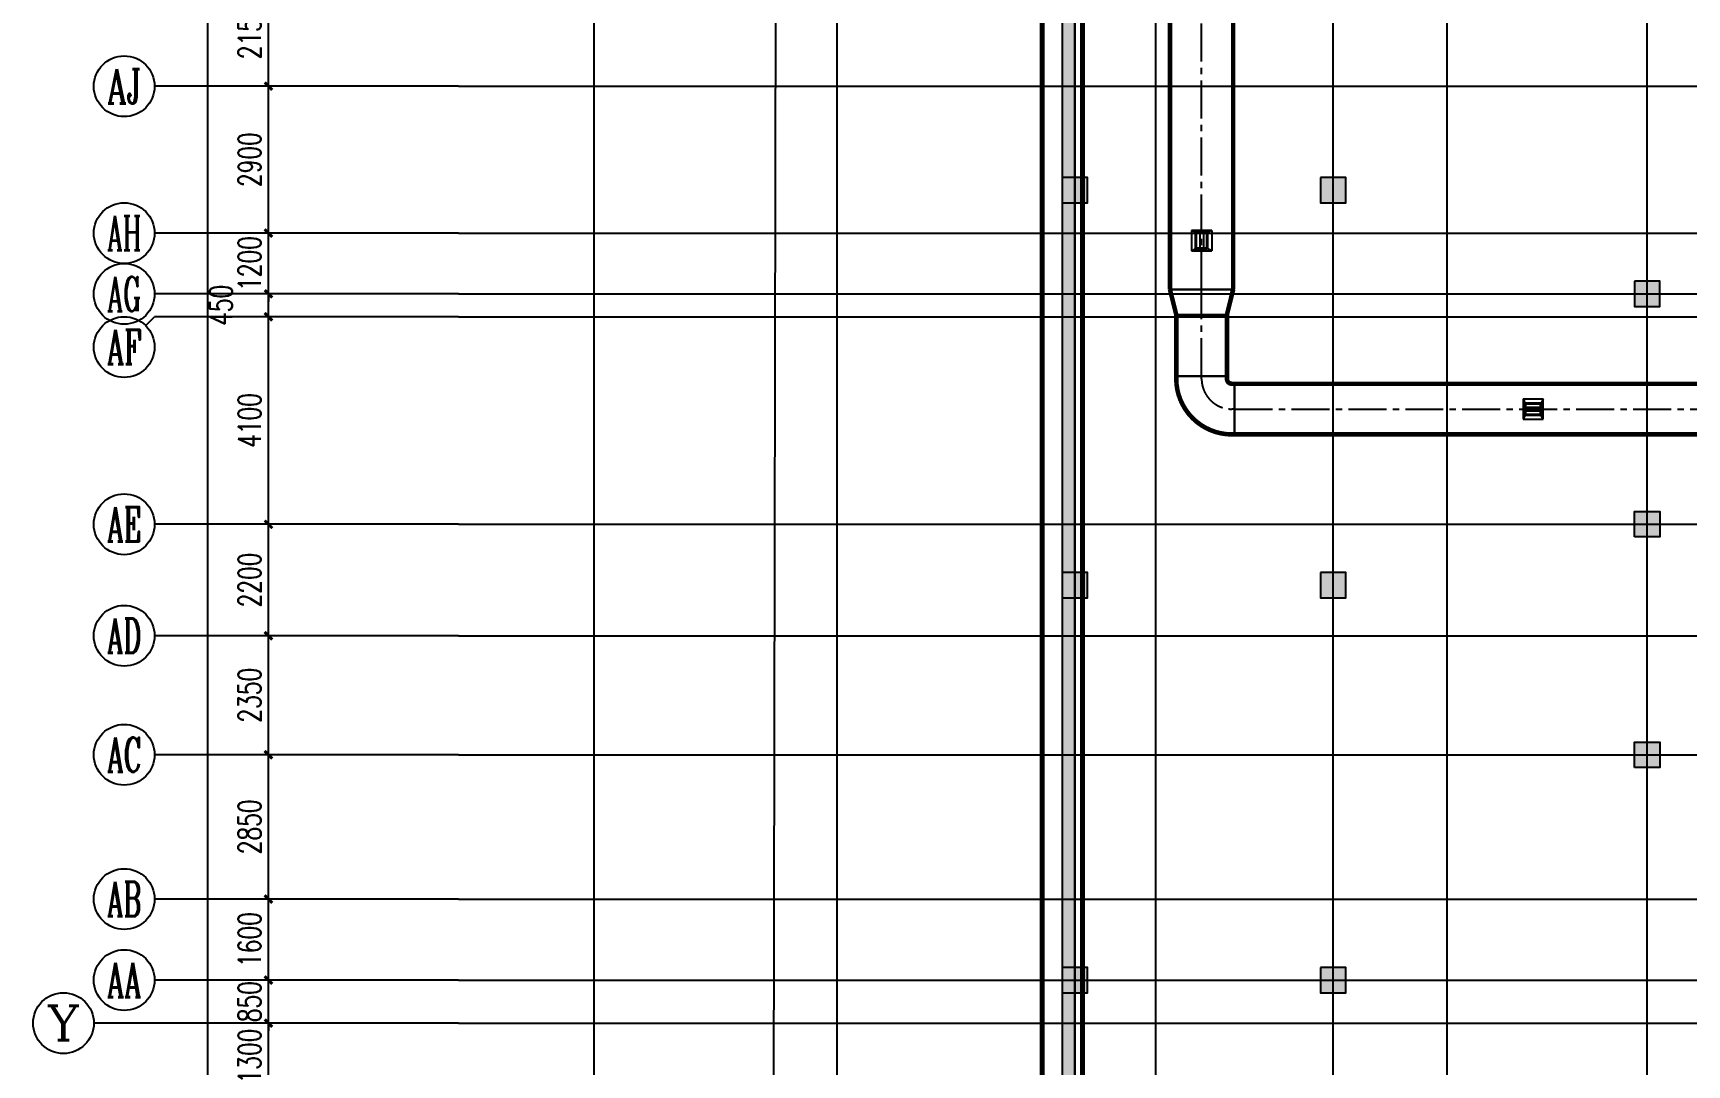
# Model space of a CAD drawing. Extents: x 369444 to 684549, y -549309 to 575337.
# Drawn here: x 369444 to 402112, y 120682 to 141057 of the extents above; entities that cross this region are included whole.
import ezdxf
from ezdxf.enums import TextEntityAlignment as Align

# ---------------------------------------------------------------- set-up
doc = ezdxf.new("R2010")
doc.units = 0
doc.header["$LTSCALE"] = 1000
doc.header["$MEASUREMENT"] = 0
for name, pattern in [('__DASH', [0.35, 0.25, -0.1]), ('CENTER2', [1.125, 0.75, -0.125, 0.125, -0.125]), ('DASH', [0.35, 0.25, -0.1])]:
    doc.linetypes.add(name, pattern=pattern)
for name, color, linetype in [('AXIS', 3, 'Continuous'), ('AXIS_TEXT', 7, 'Continuous'), ('COLUMN', 9, 'Continuous'), ('DOTE', 1, 'Continuous'), ('DUCT-排烟中心线', 5, 'CENTER2'), ('DUCT-排烟法兰', 4, 'Continuous'), ('DUCT-排烟管', 2, 'Continuous'), ('DUCT-排烟管端线', 4, 'Continuous'), ('HS-A-轮廓线-地下室', 3, 'DASH'), ('PUB_HATCH', 8, 'Continuous'), ('WALL', 9, 'Continuous'), ('防火分区线', 7, 'Continuous'), ('风管标注', 3, 'Continuous')]:
    doc.layers.add(name, color=color, linetype=linetype)
doc.layers.add('不要动图层', color=140, linetype='Continuous', plot=False)
doc.styles.add('_TCH_AXIS', font='COMPLEX', dxfattribs={"bigfont": 'GBCBIG'})
doc.styles.add('_TCH_DIM_T3', font='SIMPLEX', dxfattribs={"width": 0.705882, "bigfont": 'GBCBIG'})
doc.styles.add('COMPLEX', font='COMPLEX')
doc.dimstyles.new('_TCH_ARCH&&150', dxfattribs={"dimtxt": 446.25, "dimasz": 150, "dimexe": 375, "dimexo": 450, "dimgap": 150, "dimtad": 1, "dimdec": 0, "dimzin": 0, "dimdsep": 46, "dimtxsty": '_TCH_DIM_T3', "dimblk": 'ARCHTICK', "dimcen": 0.09, "dimclrt": 7, "dimazin": 2, "dimtfac": 1, "dimtdec": 0, "dimtix": 1, "dimtmove": 2, "dimatfit": 3, "dimfxl": 0, "dimtolj": 1, "dimtzin": 0, "dimarcsym": 0})

# ---------------------------------------------------------------- blocks, each defined once
blk = doc.blocks.new('_ArchTick')
at = {"color": 0, "linetype": 'ByBlock', "const_width": 0.4}
blk.add_lwpolyline([(-0.5, -0.5), (0.5, 0.5)], dxfattribs=at)
blk = doc.blocks.new('*D970')
at = {"layer": 'AXIS', "color": 0, "lineweight": -2, "transparency": 16777216}
for p, q in [((374094, 121507), (374094, 121657)), ((377394, 121507), (373719, 121507)), ((374094, 120207), (374094, 121507)), ((377394, 120207), (373719, 120207)), ((374094, 120207), (374094, 120057))]:
    blk.add_line(p, q, dxfattribs=at)
at = {"layer": 'Defpoints', "color": 0, "transparency": 16777216}
for p in [(374094, 121507), (377844, 121507), (377844, 120207)]:
    blk.add_point(p, dxfattribs=at)
at = {"layer": 'AXIS', "color": 0, "lineweight": -2, "transparency": 16777216, "xscale": 150, "yscale": 150, "zscale": 150}
for p, rotation in [((374094, 121507), 270), ((374094, 120207), 90)]:
    blk.add_blockref('_ArchTick', p, dxfattribs=dict(at, rotation=rotation))
at = {"layer": 'AXIS', "color": 7, "lineweight": -2, "transparency": 16777216, "insert": (373721, 120857), "char_height": 446.2, "attachment_point": 5, "rotation": 90, "style": '_TCH_DIM_T3'}
blk.add_mtext('\\A1;1300', dxfattribs=at)
blk = doc.blocks.new('*D971')
at = {"layer": 'AXIS', "color": 0, "lineweight": -2, "transparency": 16777216}
for p, q in [((374094, 122357), (374094, 122507)), ((377394, 122357), (373719, 122357)), ((374094, 121507), (374094, 122357)), ((377394, 121507), (373719, 121507)), ((374094, 121507), (374094, 121357))]:
    blk.add_line(p, q, dxfattribs=at)
at = {"layer": 'Defpoints', "color": 0, "transparency": 16777216}
for p in [(374094, 122357), (377844, 122357), (377844, 121507)]:
    blk.add_point(p, dxfattribs=at)
at = {"layer": 'AXIS', "color": 0, "lineweight": -2, "transparency": 16777216, "xscale": 150, "yscale": 150, "zscale": 150}
for p, rotation in [((374094, 122357), 270), ((374094, 121507), 90)]:
    blk.add_blockref('_ArchTick', p, dxfattribs=dict(at, rotation=rotation))
at = {"layer": 'AXIS', "color": 7, "lineweight": -2, "transparency": 16777216, "insert": (373721, 121932), "char_height": 446.2, "attachment_point": 5, "rotation": 90, "style": '_TCH_DIM_T3'}
blk.add_mtext('\\A1;850', dxfattribs=at)
blk = doc.blocks.new('*D972')
at = {"layer": 'AXIS', "color": 0, "lineweight": -2, "transparency": 16777216}
for p, q in [((377394, 123957), (373719, 123957)), ((374094, 122357), (374094, 123957)), ((377394, 122357), (373719, 122357))]:
    blk.add_line(p, q, dxfattribs=at)
at = {"layer": 'Defpoints', "color": 0, "transparency": 16777216}
for p in [(374094, 123957), (377844, 123957), (377844, 122357)]:
    blk.add_point(p, dxfattribs=at)
at = {"layer": 'AXIS', "color": 0, "lineweight": -2, "transparency": 16777216, "xscale": 150, "yscale": 150, "zscale": 150}
for p, rotation in [((374094, 123957), 90), ((374094, 122357), 270)]:
    blk.add_blockref('_ArchTick', p, dxfattribs=dict(at, rotation=rotation))
at = {"layer": 'AXIS', "color": 7, "lineweight": -2, "transparency": 16777216, "insert": (373721, 123157), "char_height": 446.2, "attachment_point": 5, "rotation": 90, "style": '_TCH_DIM_T3'}
blk.add_mtext('\\A1;1600', dxfattribs=at)
blk = doc.blocks.new('*D973')
at = {"layer": 'AXIS', "color": 0, "lineweight": -2, "transparency": 16777216}
for p, q in [((377394, 126807), (373719, 126807)), ((374094, 123957), (374094, 126807)), ((377394, 123957), (373719, 123957))]:
    blk.add_line(p, q, dxfattribs=at)
at = {"layer": 'Defpoints', "color": 0, "transparency": 16777216}
for p in [(374094, 126807), (377844, 126807), (377844, 123957)]:
    blk.add_point(p, dxfattribs=at)
at = {"layer": 'AXIS', "color": 0, "lineweight": -2, "transparency": 16777216, "xscale": 150, "yscale": 150, "zscale": 150}
for p, rotation in [((374094, 126807), 90), ((374094, 123957), 270)]:
    blk.add_blockref('_ArchTick', p, dxfattribs=dict(at, rotation=rotation))
at = {"layer": 'AXIS', "color": 7, "lineweight": -2, "transparency": 16777216, "insert": (373721, 125382), "char_height": 446.2, "attachment_point": 5, "rotation": 90, "style": '_TCH_DIM_T3'}
blk.add_mtext('\\A1;2850', dxfattribs=at)
blk = doc.blocks.new('*D974')
at = {"layer": 'AXIS', "color": 0, "lineweight": -2, "transparency": 16777216}
for p, q in [((377394, 129157), (373719, 129157)), ((374094, 126807), (374094, 129157)), ((377394, 126807), (373719, 126807))]:
    blk.add_line(p, q, dxfattribs=at)
at = {"layer": 'Defpoints', "color": 0, "transparency": 16777216}
for p in [(374094, 129157), (377844, 129157), (377844, 126807)]:
    blk.add_point(p, dxfattribs=at)
at = {"layer": 'AXIS', "color": 0, "lineweight": -2, "transparency": 16777216, "xscale": 150, "yscale": 150, "zscale": 150}
for p, rotation in [((374094, 129157), 90), ((374094, 126807), 270)]:
    blk.add_blockref('_ArchTick', p, dxfattribs=dict(at, rotation=rotation))
at = {"layer": 'AXIS', "color": 7, "lineweight": -2, "transparency": 16777216, "insert": (373721, 127982), "char_height": 446.2, "attachment_point": 5, "rotation": 90, "style": '_TCH_DIM_T3'}
blk.add_mtext('\\A1;2350', dxfattribs=at)
blk = doc.blocks.new('*D975')
at = {"layer": 'AXIS', "color": 0, "lineweight": -2, "transparency": 16777216}
for p, q in [((377394, 131357), (373719, 131357)), ((374094, 129157), (374094, 131357)), ((377394, 129157), (373719, 129157))]:
    blk.add_line(p, q, dxfattribs=at)
at = {"layer": 'Defpoints', "color": 0, "transparency": 16777216}
for p in [(374094, 131357), (377844, 131357), (377844, 129157)]:
    blk.add_point(p, dxfattribs=at)
at = {"layer": 'AXIS', "color": 0, "lineweight": -2, "transparency": 16777216, "xscale": 150, "yscale": 150, "zscale": 150}
for p, rotation in [((374094, 131357), 90), ((374094, 129157), 270)]:
    blk.add_blockref('_ArchTick', p, dxfattribs=dict(at, rotation=rotation))
at = {"layer": 'AXIS', "color": 7, "lineweight": -2, "transparency": 16777216, "insert": (373721, 130257), "char_height": 446.2, "attachment_point": 5, "rotation": 90, "style": '_TCH_DIM_T3'}
blk.add_mtext('\\A1;2200', dxfattribs=at)
blk = doc.blocks.new('*D976')
at = {"layer": 'AXIS', "color": 0, "lineweight": -2, "transparency": 16777216}
for p, q in [((377394, 135457), (373719, 135457)), ((374094, 131357), (374094, 135457)), ((377394, 131357), (373719, 131357))]:
    blk.add_line(p, q, dxfattribs=at)
at = {"layer": 'Defpoints', "color": 0, "transparency": 16777216}
for p in [(374094, 135457), (377844, 135457), (377844, 131357)]:
    blk.add_point(p, dxfattribs=at)
at = {"layer": 'AXIS', "color": 0, "lineweight": -2, "transparency": 16777216, "xscale": 150, "yscale": 150, "zscale": 150}
for p, rotation in [((374094, 135457), 90), ((374094, 131357), 270)]:
    blk.add_blockref('_ArchTick', p, dxfattribs=dict(at, rotation=rotation))
at = {"layer": 'AXIS', "color": 7, "lineweight": -2, "transparency": 16777216, "insert": (373721, 133407), "char_height": 446.2, "attachment_point": 5, "rotation": 90, "style": '_TCH_DIM_T3'}
blk.add_mtext('\\A1;4100', dxfattribs=at)
blk = doc.blocks.new('*D977')
at = {"layer": 'AXIS', "color": 0, "lineweight": -2, "transparency": 16777216}
for p, q in [((377394, 135907), (373719, 135907)), ((374094, 135457), (374094, 135907)), ((377394, 135457), (373719, 135457))]:
    blk.add_line(p, q, dxfattribs=at)
at = {"layer": 'Defpoints', "color": 0, "transparency": 16777216}
for p in [(374094, 135907), (377844, 135907), (377844, 135457)]:
    blk.add_point(p, dxfattribs=at)
at = {"layer": 'AXIS', "color": 0, "lineweight": -2, "transparency": 16777216, "xscale": 150, "yscale": 150, "zscale": 150}
for p, rotation in [((374094, 135907), 90), ((374094, 135457), 270)]:
    blk.add_blockref('_ArchTick', p, dxfattribs=dict(at, rotation=rotation))
at = {"layer": 'AXIS', "color": 7, "lineweight": -2, "transparency": 16777216, "insert": (373157, 135682), "char_height": 446.2, "attachment_point": 5, "rotation": 90, "style": '_TCH_DIM_T3'}
blk.add_mtext('\\A1;450', dxfattribs=at)
blk = doc.blocks.new('*D978')
at = {"layer": 'AXIS', "color": 0, "lineweight": -2, "transparency": 16777216}
for p, q in [((374094, 137107), (374094, 137257)), ((377394, 137107), (373719, 137107)), ((374094, 135907), (374094, 137107)), ((377394, 135907), (373719, 135907)), ((374094, 135907), (374094, 135757))]:
    blk.add_line(p, q, dxfattribs=at)
at = {"layer": 'Defpoints', "color": 0, "transparency": 16777216}
for p in [(374094, 137107), (377844, 137107), (377844, 135907)]:
    blk.add_point(p, dxfattribs=at)
at = {"layer": 'AXIS', "color": 0, "lineweight": -2, "transparency": 16777216, "xscale": 150, "yscale": 150, "zscale": 150}
for p, rotation in [((374094, 137107), 270), ((374094, 135907), 90)]:
    blk.add_blockref('_ArchTick', p, dxfattribs=dict(at, rotation=rotation))
at = {"layer": 'AXIS', "color": 7, "lineweight": -2, "transparency": 16777216, "insert": (373721, 136507), "char_height": 446.2, "attachment_point": 5, "rotation": 90, "style": '_TCH_DIM_T3'}
blk.add_mtext('\\A1;1200', dxfattribs=at)
blk = doc.blocks.new('*D979')
at = {"layer": 'AXIS', "color": 0, "lineweight": -2, "transparency": 16777216}
for p, q in [((377394, 140007), (373719, 140007)), ((374094, 137107), (374094, 140007)), ((377394, 137107), (373719, 137107))]:
    blk.add_line(p, q, dxfattribs=at)
at = {"layer": 'Defpoints', "color": 0, "transparency": 16777216}
for p in [(374094, 140007), (377844, 140007), (377844, 137107)]:
    blk.add_point(p, dxfattribs=at)
at = {"layer": 'AXIS', "color": 0, "lineweight": -2, "transparency": 16777216, "xscale": 150, "yscale": 150, "zscale": 150}
for p, rotation in [((374094, 140007), 90), ((374094, 137107), 270)]:
    blk.add_blockref('_ArchTick', p, dxfattribs=dict(at, rotation=rotation))
at = {"layer": 'AXIS', "color": 7, "lineweight": -2, "transparency": 16777216, "insert": (373721, 138557), "char_height": 446.2, "attachment_point": 5, "rotation": 90, "style": '_TCH_DIM_T3'}
blk.add_mtext('\\A1;2900', dxfattribs=at)
blk = doc.blocks.new('*D980')
at = {"layer": 'AXIS', "color": 0, "lineweight": -2, "transparency": 16777216}
for p, q in [((377394, 142157), (373719, 142157)), ((374094, 140007), (374094, 142157)), ((377394, 140007), (373719, 140007))]:
    blk.add_line(p, q, dxfattribs=at)
at = {"layer": 'Defpoints', "color": 0, "transparency": 16777216}
for p in [(374094, 142157), (377844, 142157), (377844, 140007)]:
    blk.add_point(p, dxfattribs=at)
at = {"layer": 'AXIS', "color": 0, "lineweight": -2, "transparency": 16777216, "xscale": 150, "yscale": 150, "zscale": 150}
for p, rotation in [((374094, 142157), 90), ((374094, 140007), 270)]:
    blk.add_blockref('_ArchTick', p, dxfattribs=dict(at, rotation=rotation))
at = {"layer": 'AXIS', "color": 7, "lineweight": -2, "transparency": 16777216, "insert": (373721, 141082), "char_height": 446.2, "attachment_point": 5, "rotation": 90, "style": '_TCH_DIM_T3'}
blk.add_mtext('\\A1;2150', dxfattribs=at)
blk = doc.blocks.new('*D1115')
at = {"layer": 'AXIS', "color": 0, "lineweight": -2, "transparency": 16777216}
for p, q in [((377394, 470507), (372519, 470507)), ((372894, 65157), (372894, 470507)), ((377394, 65157), (372519, 65157))]:
    blk.add_line(p, q, dxfattribs=at)
at = {"layer": 'Defpoints', "color": 0, "transparency": 16777216}
for p in [(372894, 470507), (377844, 470507), (377844, 65157)]:
    blk.add_point(p, dxfattribs=at)
at = {"layer": 'AXIS', "color": 0, "lineweight": -2, "transparency": 16777216, "xscale": 150, "yscale": 150, "zscale": 150}
for p, rotation in [((372894, 470507), 90), ((372894, 65157), 270)]:
    blk.add_blockref('_ArchTick', p, dxfattribs=dict(at, rotation=rotation))
at = {"layer": 'AXIS', "color": 7, "lineweight": -2, "transparency": 16777216, "insert": (372521, 267832), "char_height": 446.2, "attachment_point": 5, "rotation": 90, "style": '_TCH_DIM_T3'}
blk.add_mtext('\\A1;405350', dxfattribs=at)
blk = doc.blocks.new('_AXISO')
blk.add_circle((0, 0), 0.5)
at = {"layer": 'AXIS_TEXT', "style": 'COMPLEX', "width": 1.041667}
blk.add_attdef('A', text='', height=0.56, dxfattribs=at).set_placement((-0.25, -0.28), (0.25, -0.28), align=Align.FIT)
blk = doc.blocks.new('column500')
h = blk.add_hatch(color=0)
h.dxf.hatch_style = 1
h.paths.add_polyline_path([(-216381, -381440), (-215881, -381440), (-215881, -380940), (-216381, -380940)])
at = {"color": 0}
blk.add_lwpolyline([(-216381, -381440), (-215881, -381440), (-215881, -380940), (-216381, -380940)], close=True, dxfattribs=at)
blk = doc.blocks.new('N-风管')
at = {"color": 0}
for p, q in [((38489228369.553253, 3905231590.368559, 2600), (38489228280.66436, 3905231630.368559, 2600)), ((38489228280.66436, 3905231630.368559, 2600), (38489228280.66436, 3905231230.368559, 2600)), ((38489228680.66436, 3905231630.368559, 2600), (38489228280.66436, 3905231630.368559, 2600)), ((38489228443.627319, 3905231590.368559, 2600), (38489228443.627319, 3905231278.368559, 2600)), ((38489228517.701401, 3905231590.368559, 2600), (38489228517.701401, 3905231278.368559, 2600)), ((38489228680.66436, 3905231630.368559, 2600), (38489228591.775467, 3905231590.368559, 2600)), ((38489228280.66436, 3905231230.368559, 2600), (38489228369.553253, 3905231278.368559, 2600)), ((38489228680.66436, 3905231230.368559, 2600), (38489228591.775467, 3905231278.368559, 2600)), ((38489228280.66436, 3905231230.368559, 2600), (38489228680.66436, 3905231230.368559, 2600)), ((38489234830.66436, 3905228305.368544, 2600), (38489234830.66436, 3905227905.368544, 2600)), ((38489234830.66436, 3905228305.368544, 2600), (38489234870.66436, 3905228216.479655, 2600)), ((38489234870.66436, 3905227994.257432, 2600), (38489234830.66436, 3905227905.368544, 2600)), ((38489234870.66436, 3905228142.405581, 2600), (38489235182.66436, 3905228142.405581, 2600)), ((38489234870.66436, 3905228068.331507, 2600), (38489235182.66436, 3905228068.331507, 2600)), ((38489235230.66436, 3905228305.368544, 2600), (38489235182.66436, 3905228216.479655, 2600)), ((38489235230.66436, 3905227905.368544, 2600), (38489235182.66436, 3905227994.257432, 2600)), ((38489235230.66436, 3905227905.368544, 2600), (38489235230.66436, 3905228305.368544, 2600)), ((38489234830.66436, 3905227905.368544, 2600), (38489235230.66436, 3905227905.368544, 2600))]:
    blk.add_line(p, q, dxfattribs=at)
at = {"color": 0, "lineweight": 40}
for p, q in [((38489228591.775467, 3905231590.368559, 2600), (38489228369.553253, 3905231590.368559, 2600)), ((38489228369.553253, 3905231278.368559, 2600), (38489228369.553253, 3905231590.368559, 2600)), ((38489228591.775467, 3905231278.368559, 2600), (38489228591.775467, 3905231590.368559, 2600)), ((38489228369.553253, 3905231278.368559, 2600), (38489228591.775467, 3905231278.368559, 2600)), ((38489234870.66436, 3905228216.479655, 2600), (38489234870.66436, 3905227994.257432, 2600)), ((38489235182.66436, 3905228216.479655, 2600), (38489234870.66436, 3905228216.479655, 2600)), ((38489235182.66436, 3905227994.257432, 2600), (38489234870.66436, 3905227994.257432, 2600)), ((38489235182.66436, 3905227994.257432, 2600), (38489235182.66436, 3905228216.479655, 2600))]:
    blk.add_line(p, q, dxfattribs=at)
at = {"color": 0, "linetype": 'Continuous'}
for p, q in [((38489228680.66436, 3905231630.368559, 2600), (38489228680.66436, 3905231230.368559, 2600)), ((38489234830.66436, 3905228305.368544, 2600), (38489235230.66436, 3905228305.368544, 2600))]:
    blk.add_line(p, q, dxfattribs=at)
at = {"layer": 'DUCT-排烟中心线', "color": 0}
for p, q in [((38489228480.664383, 3905230469.299918), (38489228480.66436, 3905249791.08348)), ((38489228481.127274, 3905229969.099918), (38489228480.664383, 3905230469.099918)), ((38489228481.127274, 3905228755.568543), (38489228481.127274, 3905229968.899919)), ((38489228481.127274, 3905228705.368544), (38489228481.127274, 3905228755.368544)), ((38489229131.127274, 3905228105.368544), (38489229081.127274, 3905228105.368544)), ((38489229131.227257, 3905228105.368544), (38489249189.627274, 3905228105.368544))]:
    blk.add_line(p, q, dxfattribs=at)
blk.add_arc((38489229081.127274, 3905228705.368544), 600, 180.0000000455, 270, dxfattribs=at)
at = {"layer": 'DUCT-排烟法兰', "color": 0}
for p, q in [((38489229135.664383, 3905230469.199918), (38489227825.664383, 3905230469.199918)), ((38489227951.127274, 3905229968.999918), (38489229011.127274, 3905229968.999918)), ((38489229011.127274, 3905228755.468544), (38489227951.127274, 3905228755.468544)), ((38489229131.227257, 3905227575.368544), (38489229131.227257, 3905228635.368544))]:
    blk.add_line(p, q, dxfattribs=at)
at = {"layer": 'DUCT-排烟管', "color": 0, "const_width": 90}
for points in [[(38489227855.66436, 3905249791.083479), (38489227855.664383, 3905230469.299918)], [(38489229105.664383, 3905230469.299919), (38489229105.66436, 3905249791.08348)], [(38489227981.127274, 3905229969.099918), (38489227855.664383, 3905230469.099918)], [(38489228981.127274, 3905229969.099918), (38489229105.664383, 3905230469.099918)], [(38489227981.127274, 3905229968.899919), (38489227981.127274, 3905228755.568543)], [(38489228981.127274, 3905228755.568543), (38489228981.127274, 3905229968.899919)], [(38489227981.127274, 3905228705.368544), (38489227981.127274, 3905228755.368544)], [(38489228981.127274, 3905228755.368544), (38489228981.127274, 3905228705.368544)], [(38489229081.127274, 3905228605.368544), (38489229131.127274, 3905228605.368544)], [(38489249189.627274, 3905228605.368544), (38489229131.227257, 3905228605.368544)], [(38489229131.127274, 3905227605.368544), (38489229081.127274, 3905227605.368544)], [(38489229131.227257, 3905227605.368544), (38489249189.627274, 3905227605.368544)]]:
    blk.add_lwpolyline(points, dxfattribs=at)
at = {"layer": 'DUCT-排烟管', "color": 0, "extrusion": (0, 0, -1), "const_width": 90}
for points in [[(-38489229081.127274, 3905227605.368544, 0.4142135622), (-38489227981.127274, 3905228705.368544)], [(-38489229081.127274, 3905228605.368544, 0.4142135624), (-38489228981.127274, 3905228705.368544)]]:
    blk.add_lwpolyline(points, format="xyb", dxfattribs=at)
at = {"layer": 'DUCT-排烟管端线', "color": 0}
for p, q in [((38489227855.664383, 3905230469.299918), (38489229105.664383, 3905230469.299919)), ((38489229105.664383, 3905230469.099918), (38489227855.664383, 3905230469.099918)), ((38489227981.127274, 3905229969.099918), (38489228981.127274, 3905229969.099918)), ((38489228981.127274, 3905229968.899919), (38489227981.127274, 3905229968.899919)), ((38489227981.127274, 3905228755.568543), (38489228981.127274, 3905228755.568543)), ((38489227981.127274, 3905228755.368544), (38489228981.127274, 3905228755.368544)), ((38489229131.127274, 3905227605.368544), (38489229131.127274, 3905228605.368544)), ((38489229131.227257, 3905228605.368544), (38489229131.227257, 3905227605.368544))]:
    blk.add_line(p, q, dxfattribs=at)

msp = doc.modelspace()

# ---------------------------------------------------------------- hatches: boundary and pattern name
at = {"layer": 'PUB_HATCH', "linetype": 'ByBlock'}
msp.add_hatch(color=256, dxfattribs=at).paths.add_polyline_path([(390024.5, 177507), (389774.5, 177257), (389774.5, 98657), (390024.5, 98907)])

# ---------------------------------------------------------------- linework, layer by layer
at = {"layer": 'AXIS'}
for p, q in [((377844.4, 140007), (371844.4, 140007)), ((377844.4, 137107), (371844.4, 137107)), ((377844.4, 135907), (371844.4, 135907)), ((371668.7, 135281.2), (371844.4, 135457)), ((377844.4, 135457), (371844.4, 135457)), ((377844.4, 131357), (371844.4, 131357)), ((377844.4, 129157), (371844.4, 129157)), ((377844.4, 126807), (371844.4, 126807)), ((377844.4, 123957), (371844.4, 123957)), ((377844.4, 122357), (371844.4, 122357)), ((377844.4, 121507), (370644.4, 121507))]:
    msp.add_line(p, q, dxfattribs=at)
at = {"layer": 'DOTE', "color": 8}
for p, q in [((380524.5, 59364.2), (380524.5, 476704.8)), ((385324.5, 59364.2), (385324.5, 476704.8)), ((390024.5, 59364.2), (390024.5, 476704.8)), ((391624.5, 59364.2), (391624.5, 476704.8)), ((395124.5, 59364.2), (395124.5, 476704.8)), ((397374.5, 59364.2), (397374.5, 476704.8)), ((401324.5, 59364.2), (401324.5, 261807))]:
    msp.add_line(p, q, dxfattribs=at)
at = {"layer": 'DOTE', "color": 8, "lineweight": -2}
for p, q in [((377844.4, 140007), (624570.9, 140007)), ((377844.4, 137107), (624570.9, 137107)), ((377844.4, 135907), (624570.9, 135907)), ((377844.4, 135457), (624570.9, 135457)), ((377844.4, 131357), (624570.9, 131357)), ((377844.4, 129157), (624570.9, 129157)), ((377844.4, 126807), (624570.9, 126807)), ((377844.4, 123957), (624570.9, 123957)), ((377844.4, 122357), (624570.9, 122357)), ((377844.4, 121507), (624570.9, 121507))]:
    msp.add_line(p, q, dxfattribs=at)
at = {"layer": 'HS-A-轮廓线-地下室', "lineweight": -2, "ltscale": 8}
msp.add_lwpolyline([(389774.5, 177257), (389774.5, 98657), (395024.5, 98657), (395024.5, 70307), (402174.5, 70307), (402174.5, 64907), (406424.5, 64907), (406424.5, 65307), (413924.5, 65307), (413924.5, 66307), (420224.5, 66307), (420224.5, 65307), (427724.5, 65307), (427724.5, 64907), (436324.5, 64907), (436324.5, 65307), (443824.5, 65307), (443824.5, 66307), (450124.5, 66307), (450124.5, 65307), (457624.5, 65307), (457624.5, 64907), (486824.5, 64907)], dxfattribs=at)
at = {"layer": 'WALL', "linetype": 'ByBlock'}
for p, q in [((390024.5, 177507), (390024.5, 98907)), ((389774.5, 177257), (389774.5, 98657))]:
    msp.add_line(p, q, dxfattribs=at)
at = {"layer": '不要动图层'}
msp.add_lwpolyline([(374141.4, 480401.6), (608632.4, 480035.6), (630599.4, 458002.6), (630103.6, 140971.4), (534606.6, 140971.5), (534606.6, 44667.5), (383961.4, 44901.6), (384134.4, 155731.6), (384114.4, 173450.6), (374190.4, 173466.6), (373839.4, 234426.6), (373748.4, 250410.6), (374011.4, 393904.6)], close=True, dxfattribs=at)
at = {"layer": '防火分区线', "linetype": '__DASH', "lineweight": -2, "ltscale": 8, "const_width": 100}
for points in [[(389374.5, 98257), (389374.5, 177657)], [(390174.5, 99057), (390174.5, 176857)]]:
    msp.add_lwpolyline(points, dxfattribs=at)

# ---------------------------------------------------------------- block references
at = {"layer": 'AXIS', "lineweight": -2}
ref = msp.add_blockref('_AXISO', (371244.4, 140007), dxfattribs=dict(at, xscale=1200, yscale=1200, zscale=1200))
ref.add_attrib('A', 'AJ', dxfattribs={"layer": 'AXIS_TEXT', "lineweight": -2, "ltscale": 6, "height": 678.82, "style": '_TCH_AXIS', "width": 0.65625}).set_placement((370905, 139667.6), (371583.8, 139667.6), align=Align.FIT)
ref = msp.add_blockref('_AXISO', (371244.4, 137107), dxfattribs=dict(at, xscale=1200, yscale=1200, zscale=1200))
ref.add_attrib('A', 'AH', dxfattribs={"layer": 'AXIS_TEXT', "lineweight": -2, "ltscale": 6, "height": 678.82, "style": '_TCH_AXIS', "width": 0.512195}).set_placement((370905, 136767.6), (371583.8, 136767.6), align=Align.FIT)
ref = msp.add_blockref('_AXISO', (371244.4, 135907), dxfattribs=dict(at, xscale=1200, yscale=1200, zscale=1200))
ref.add_attrib('A', 'AG', dxfattribs={"layer": 'AXIS_TEXT', "lineweight": -2, "ltscale": 6, "height": 678.82, "style": '_TCH_AXIS', "width": 0.538462}).set_placement((370905, 135567.6), (371583.8, 135567.6), align=Align.FIT)
ref = msp.add_blockref('_AXISO', (371244.4, 134857), dxfattribs=dict(at, xscale=1200, yscale=1200, zscale=1200))
ref.add_attrib('A', 'AF', dxfattribs={"layer": 'AXIS_TEXT', "lineweight": -2, "ltscale": 6, "height": 678.82, "style": '_TCH_AXIS', "width": 0.567568}).set_placement((370905, 134517.6), (371583.8, 134517.6), align=Align.FIT)
ref = msp.add_blockref('_AXISO', (371244.4, 131357), dxfattribs=dict(at, xscale=1200, yscale=1200, zscale=1200))
ref.add_attrib('A', 'AE', dxfattribs={"layer": 'AXIS_TEXT', "lineweight": -2, "ltscale": 6, "height": 678.82, "style": '_TCH_AXIS', "width": 0.567568}).set_placement((370905, 131017.6), (371583.8, 131017.6), align=Align.FIT)
ref = msp.add_blockref('_AXISO', (371244.4, 129157), dxfattribs=dict(at, xscale=1200, yscale=1200, zscale=1200))
ref.add_attrib('A', 'AD', dxfattribs={"layer": 'AXIS_TEXT', "lineweight": -2, "ltscale": 6, "height": 678.82, "style": '_TCH_AXIS', "width": 0.552632}).set_placement((370905, 128817.6), (371583.8, 128817.6), align=Align.FIT)
ref = msp.add_blockref('_AXISO', (371244.4, 126807), dxfattribs=dict(at, xscale=1200, yscale=1200, zscale=1200))
ref.add_attrib('A', 'AC', dxfattribs={"layer": 'AXIS_TEXT', "lineweight": -2, "ltscale": 6, "height": 678.82, "style": '_TCH_AXIS', "width": 0.583333}).set_placement((370905, 126467.6), (371583.8, 126467.6), align=Align.FIT)
ref = msp.add_blockref('_AXISO', (371244.4, 123957), dxfattribs=dict(at, xscale=1200, yscale=1200, zscale=1200))
ref.add_attrib('A', 'AB', dxfattribs={"layer": 'AXIS_TEXT', "lineweight": -2, "ltscale": 6, "height": 678.82, "style": '_TCH_AXIS', "width": 0.552632}).set_placement((370905, 123617.6), (371583.8, 123617.6), align=Align.FIT)
ref = msp.add_blockref('_AXISO', (371244.4, 122357), dxfattribs=dict(at, xscale=1200, yscale=1200, zscale=1200))
ref.add_attrib('A', 'AA', dxfattribs={"layer": 'AXIS_TEXT', "lineweight": -2, "ltscale": 6, "height": 678.82, "style": '_TCH_AXIS', "width": 0.538462}).set_placement((370905, 122017.6), (371583.8, 122017.6), align=Align.FIT)
ref = msp.add_blockref('_AXISO', (370044.4, 121507), dxfattribs=dict(at, xscale=1200, yscale=1200, zscale=1200))
ref.add_attrib('A', 'Y', dxfattribs={"layer": 'AXIS_TEXT', "lineweight": -2, "ltscale": 6, "height": 678.8, "style": '_TCH_AXIS', "width": 1.105263}).set_placement((369705, 121167.6), (370383.8, 121167.6), align=Align.FIT)
at = {"layer": 'COLUMN', "color": 8, "rotation": 270}
for p in [(771214.4, -78173.9), (776314.4, -78173.9), (782514.4, -80223.9), (771214.4, -85973.9), (776314.4, -85973.9), (771214.4, -93773.9), (776314.4, -93773.9)]:
    msp.add_blockref('column500', p, dxfattribs=at)
at = {"layer": 'COLUMN', "color": 8, "xscale": -1, "rotation": 270}
for p in [(782514.4, 347487.9), (782514.4, 342937.9)]:
    msp.add_blockref('column500', p, dxfattribs=at)
at = {"layer": '风管标注', "color": 8}
msp.add_blockref('N-风管', (-38488835956.2, -3905094473.4), dxfattribs=at)

# ---------------------------------------------------------------- dimensions: what is measured, and where the dimension line sits
at = {"layer": 'AXIS', "lineweight": -2}
for p1, p2, distance, text, picture, middle in [((377844.4, 65157), (377844.4, 470507), 4950, '405350', '*D1115', (372521.3, 267832)), ((377844.4, 140007), (377844.4, 142157), 3750, '2150', '*D980', (373721.3, 141082)), ((377844.4, 137107), (377844.4, 140007), 3750, '2900', '*D979', (373721.3, 138557)), ((377844.4, 135907), (377844.4, 137107), 3750, '1200', '*D978', (373721.3, 136507)), ((377844.4, 131357), (377844.4, 135457), 3750, '4100', '*D976', (373721.3, 133407)), ((377844.4, 129157), (377844.4, 131357), 3750, '2200', '*D975', (373721.3, 130257)), ((377844.4, 126807), (377844.4, 129157), 3750, '2350', '*D974', (373721.3, 127982)), ((377844.4, 123957), (377844.4, 126807), 3750, '2850', '*D973', (373721.3, 125382)), ((377844.4, 122357), (377844.4, 123957), 3750, '1600', '*D972', (373721.3, 123157)), ((377844.4, 121507), (377844.4, 122357), 3750, '850', '*D971', (373721.3, 121932)), ((377844.4, 120207), (377844.4, 121507), 3750, '1300', '*D970', (373721.3, 120857))]:
    dim = msp.add_aligned_dim(p1=p1, p2=p2, distance=distance, text=text, dimstyle='_TCH_ARCH&&150', dxfattribs=at)
    dim.commit()
    dim.dimension.update_dxf_attribs({"geometry": picture, "text_midpoint": middle})
dim = msp.add_linear_dim(base=(374094.4, 135907), p1=(377844.4, 135457), p2=(377844.4, 135907), angle=90, text='450', dimstyle='_TCH_ARCH&&150', dxfattribs=at)
dim.commit()
dim.dimension.update_dxf_attribs({"geometry": '*D977', "text_midpoint": (373156.9, 135682), "dimtype": 161})

doc.saveas('drawing.dxf')
